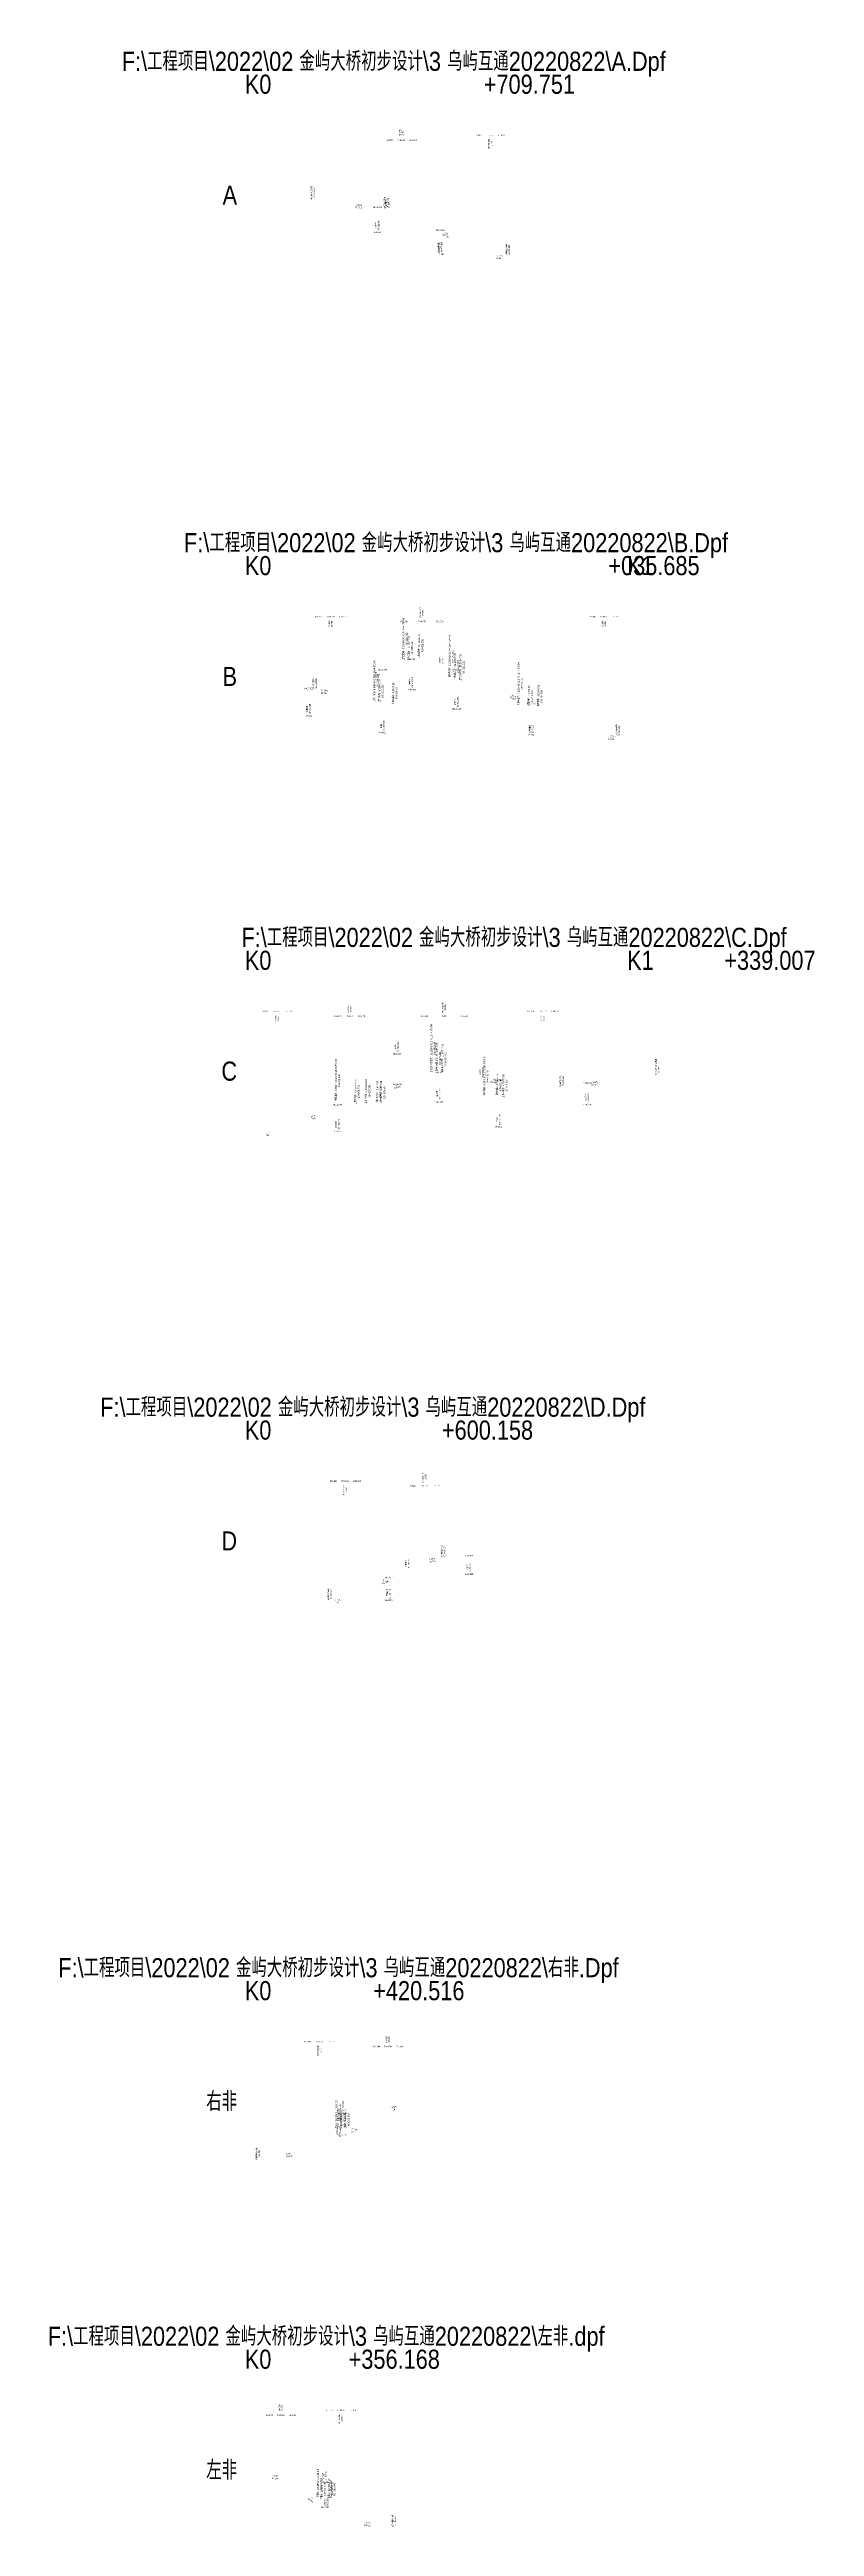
# Model space of a CAD drawing. Extents: x 0 to 558779, y 0 to 2762081.
# Drawn here: x 556778 to 558779, y 2748090 to 2754570 of the extents above; entities that cross this region are included whole.
import ezdxf
from ezdxf.enums import TextEntityAlignment as Align

# ---------------------------------------------------------------- set-up
doc = ezdxf.new("R2010")
doc.units = 0
doc.header["$LTSCALE"] = 20
doc.linetypes.add('HIDDEN', pattern=[0.375, 0.25, -0.125])
for name, color, linetype in [('BcSta', 7, 'Continuous'), ('CtrlPt', 7, 'Continuous'), ('ZdmBz-A', 3, 'Continuous'), ('ZdmBz-B', 3, 'Continuous'), ('ZdmBz-C', 3, 'Continuous'), ('ZdmBz-D', 3, 'Continuous'), ('ZdmBz-右非', 3, 'Continuous'), ('ZdmBz-左非', 3, 'Continuous'), ('ZdsjName', 7, 'Continuous')]:
    doc.layers.add(name, color=color, linetype=linetype)
doc.styles.get("Standard").update_dxf_attribs({"font": 'fsdb_e.shx', "width": 0.7, "bigfont": 'hzdx.shx'})

msp = doc.modelspace()

# ---------------------------------------------------------------- texts
at = {"layer": 'BcSta', "color": 8, "width": 0.85}
for s, p in [('K0', (557323.691, 2754439.124)), ('+709.751', (558033.442, 2754439.124)), ('K0', (557323.691, 2753179.69)), ('+035.685', (558359.376, 2753179.69)), ('K1', (558323.691, 2753179.69)), ('K0', (557323.691, 2752147.069)), ('K1', (558323.691, 2752147.069)), ('+339.007', (558662.698, 2752147.069)), ('K0', (557323.691, 2750918.005)), ('+600.158', (557923.849, 2750918.005)), ('K0', (557323.691, 2749451.42)), ('+420.516', (557744.207, 2749451.42)), ('K0', (557323.691, 2748487.122)), ('+356.168', (557679.859, 2748487.122))]:
    msp.add_text(s, height=50, dxfattribs=at).set_placement(p, align=Align.BOTTOM_CENTER)
at = {"layer": 'CtrlPt', "color": 3, "width": 0.75}
for s, p in [('上跨C匝道：15.648+5+2.0+0.18+4.5*0.04', (557707.883, 2753027.27)), ('上跨C匝道：16.764+7.36', (557748.987, 2753010.305)), ('上跨C匝道：16.105+7.36', (557721.833, 2753003.715)), ('上跨金屿大桥：10.849+5+2.0+0.18+4.5*0.04', (557828.537, 2752981.155)), ('上跨金屿大桥：11.173+7.36', (557842.699, 2752956.27)), ('上跨金屿大桥：10.871+7.36', (557856.913, 2752953.25)), ('上跨丰海路：4.648+5+2.3+0.18+4.5*0.04', (557631.856, 2752918.395)), ('上跨丰海路：4.809+7.66', (557644.973, 2752891.88)), ('上跨丰海路：4.35+7.66', (557681.281, 2752885.415)), ('上跨丰海路：4.262+4.5+2.0+0.18+4.5*0.04', (558009.161, 2752910.285)), ('上跨丰海路：4.33+6.86', (558036.043, 2752877.215)), ('上跨丰海路：4.186+6.86', (558060.526, 2752877.65)), ('上跨金屿大桥主线：11.289+5+2.0+0.18+4.5*0.04', (557780.885, 2751956.684)), ('上跨金屿大桥主线：11.608+7.36', (557795.14, 2751931.749)), ('上跨金屿大桥主线：11.307+7.36', (557809.446, 2751928.739)), ('上跨丰海路：3.753+4.5+2.0+0.18+4.5*0.03', (557531.34, 2751872.124)), ('上跨丰海路：3.877+6.815', (557582.462, 2751843.364)), ('上跨丰海路：4.026+6.815', (557610.282, 2751844.854)), ('上跨丰海路：4.484+5+2.3+0.18+4.5*0.04', (557919.395, 2751884.134)), ('上跨丰海路：4.968+7.66', (557953.131, 2751860.849)), ('上跨丰海路：4.764+7.66', (557969.228, 2751858.809)), ('上跨小区开口：3.6+7.36', (557639.375, 2751842.294)), ('上跨小区开口：3.6+7.36', (557649.198, 2751842.294)), ('下穿A：16.376-2.1-0.18-2.5', (557532.542, 2749168.005)), ('下穿A：16.475-4.78', (557536.173, 2749153.995)), ('下穿A：16.293-4.78', (557545.699, 2749152.175)), ('下穿A：16.485-4.78', (557556.307, 2749154.095)), ('下穿A：16.354-2.1-0.18-2.5', (557484.272, 2748203.487)), ('下穿A：16.181-4.78', (557493.805, 2748186.757)), ('下穿A：16.425-4.78', (557512.864, 2748189.197)), ('下穿A：16.34-4.78', (557518.384, 2748186.472))]:
    msp.add_text(s, height=5, rotation=90, dxfattribs=at).set_placement(p, align=Align.BOTTOM_CENTER)
for s, p in [('K0+385.192', (557709.883, 2753027.27)), ('K0+399.142', (557723.833, 2753003.715)), ('K0+426.296', (557750.987, 2753010.305)), ('K0+505.846', (557830.537, 2752981.155)), ('K0+520.008', (557844.699, 2752956.27)), ('K0+309.165', (557633.856, 2752918.395)), ('K0+322.282', (557646.973, 2752891.88)), ('K0+534.222', (557858.913, 2752953.25)), ('K0+686.47', (558011.161, 2752910.285)), ('K0+358.59', (557683.281, 2752885.415)), ('K0+713.352', (558038.043, 2752877.215)), ('K0+737.835', (558062.526, 2752877.65)), ('K0+458.194', (557782.885, 2751956.684)), ('K0+472.449', (557797.14, 2751931.749)), ('K0+486.755', (557811.446, 2751928.739)), ('K0+208.649', (557533.34, 2751872.124)), ('K0+596.704', (557921.395, 2751884.134)), ('K0+630.44', (557955.131, 2751860.849)), ('K0+646.537', (557971.228, 2751858.809)), ('K0+259.771', (557584.462, 2751843.364)), ('K0+287.591', (557612.282, 2751844.854)), ('K0+316.684', (557641.375, 2751842.294)), ('K0+326.507', (557651.198, 2751842.294)), ('K0+209.851', (557534.542, 2749168.005)), ('K0+213.482', (557538.173, 2749153.995)), ('K0+223.008', (557547.699, 2749152.175)), ('K0+233.616', (557558.307, 2749154.095)), ('K0+161.581', (557486.272, 2748203.487)), ('K0+171.114', (557495.805, 2748186.757)), ('K0+190.173', (557514.864, 2748189.197)), ('K0+195.693', (557520.384, 2748186.472))]:
    msp.add_text(s, height=5, rotation=90, dxfattribs=at).set_placement(p, align=Align.TOP_CENTER)
at = {"layer": 'ZdmBz-A', "color": 3, "linetype": 'HIDDEN', "width": 0.75001}
for s, p in [('R=1700', (557668.31, 2754332.724)), ('T=30.381', (557698.691, 2754332.724)), ('E=0.271', (557729.071, 2754332.724)), ('R=1300', (557900.155, 2754345.524)), ('T=31.07', (557931.225, 2754345.524)), ('E=0.371', (557962.295, 2754345.524))]:
    msp.add_text(s, height=4, dxfattribs=at).set_placement(p, align=Align.MIDDLE_CENTER)
for s, p in [('K0+375', (557697.891, 2754351.524)), ('K0+607.534', (557930.425, 2754322.524))]:
    msp.add_text(s, height=4, rotation=90, dxfattribs=at).set_placement(p, align=Align.BOTTOM_CENTER)
for s, p in [('15.427', (557699.491, 2754351.524)), ('3.800', (557932.025, 2754322.524))]:
    msp.add_text(s, height=4, rotation=90, dxfattribs=at).set_placement(p, align=Align.TOP_CENTER)
at = {"layer": 'ZdmBz-A', "color": 3, "width": 0.75001}
for s, rotation, p in [('与金屿大桥分流鼻端', 90, (557467.133, 2754195.298)), ('-1.426%', 351.8853969, (557586.983, 2754160.129)), ('与B匝道分流鼻端', 90, (557658.328, 2754168.035)), ('A匝道桥', 90, (557662.304, 2754167.468)), ('TB慢行桥', 90, (557635.2, 2754109.794)), ('-5%', 333.4349469, (557815.315, 2754085.976)), ('与丰海路慢行通道', 90, (557799.945, 2754052.124)), ('-0.22%', 358.7396986, (557954.423, 2754027.417)), ('与丰海路合流鼻端', 90, (557976.786, 2754045.107))]:
    msp.add_text(s, height=4, rotation=rotation, dxfattribs=at).set_placement(p, align=Align.BOTTOM_CENTER)
for s, rotation, p in [('K0+144.242', 90, (557468.733, 2754195.298)), ('223.641', 351.8853969, (557586.757, 2754158.545)), ('K0+335.437', 90, (557659.928, 2754168.035)), ('K0+339.414', 90, (557663.904, 2754167.468)), ('K0+312.309', 90, (557636.8, 2754109.794)), ('232.534', 333.4349469, (557814.6, 2754084.545)), ('K0+477.054', 90, (557801.545, 2754052.124)), ('46.361', 358.7396986, (557954.388, 2754025.817)), ('K0+653.895', 90, (557978.386, 2754045.107))]:
    msp.add_text(s, height=4, rotation=rotation, dxfattribs=at).set_placement(p, align=Align.TOP_CENTER)
for s, p in [('H=16.321', (557636, 2754157.333)), ('H=9.767', (557636, 2754091.794)), ('H=10.324', (557800.745, 2754097.367)), ('H=4.000', (557800.745, 2754034.124))]:
    msp.add_text(s, height=4, dxfattribs=at).set_placement(p, align=Align.MIDDLE_CENTER)
at = {"layer": 'ZdmBz-B', "color": 3, "linetype": 'HIDDEN', "width": 0.75001}
for s, p in [('K0+428.343', (557751.234, 2753096.29)), ('K0+190', (557512.891, 2753067.29)), ('K0+905', (558227.891, 2753067.29))]:
    msp.add_text(s, height=4, rotation=90, dxfattribs=at).set_placement(p, align=Align.BOTTOM_CENTER)
for s, p in [('25.292', (557752.834, 2753096.29)), ('15.758', (557514.491, 2753067.29)), ('3.842', (558229.491, 2753067.29))]:
    msp.add_text(s, height=4, rotation=90, dxfattribs=at).set_placement(p, align=Align.TOP_CENTER)
for s, p in [('R=1300', (557480.979, 2753086.09)), ('T=32.712', (557513.691, 2753086.09)), ('E=0.412', (557546.403, 2753086.09)), ('R=1100', (557705.284, 2753073.29)), ('T=46.75', (557752.034, 2753073.29)), ('E=0.993', (557798.784, 2753073.29)), ('R=1300', (558198.22, 2753086.09)), ('T=30.471', (558228.691, 2753086.09)), ('E=0.357', (558259.161, 2753086.09))]:
    msp.add_text(s, height=4, dxfattribs=at).set_placement(p, align=Align.MIDDLE_CENTER)
at = {"layer": 'ZdmBz-B', "color": 3, "width": 0.75001}
for s, p in [('H=24.017', (557724.234, 2752974.858)), ('H=21.211', (557650.019, 2752946.804)), ('H=21.174', (557843.547, 2752946.429)), ('H=16.360', (557456.179, 2752898.295)), ('H=16.050', (557724.234, 2752895.19)), ('H=11.033', (557843.547, 2752845.02)), ('H=12.383', (558038.891, 2752858.524)), ('H=9.151', (557456.179, 2752826.2)), ('H=4.819', (557650.019, 2752782.88)), ('H=4.255', (558038.891, 2752777.24))]:
    msp.add_text(s, height=4, dxfattribs=at).set_placement(p, align=Align.MIDDLE_CENTER)
for s, rotation, p in [('B匝道桥', 90, (557802.891, 2752972.365)), ('与A匝道分流鼻端', 90, (557472.087, 2752910.49)), ('4%', 21.8014095, (557632.565, 2752935.684)), ('C匝道桥', 90, (557723.434, 2752914.822)), ('TB慢行桥', 90, (557455.379, 2752844.2)), ('-1.033%', 354.1044533, (557496.151, 2752889.888)), ('金屿大桥', 90, (557842.747, 2752863.02)), ('-4.5%', 335.7722527, (557990.691, 2752876.092)), ('丰海路', 90, (557649.219, 2752800.88)), ('丰海路辅路', 90, (558038.091, 2752792.24)), ('0.188%', 1.0757849, (558246.996, 2752769.258)), ('与丰海路合流鼻端', 90, (558264.532, 2752787.803))]:
    msp.add_text(s, height=4, rotation=rotation, dxfattribs=at).set_placement(p, align=Align.BOTTOM_CENTER)
for s, rotation, p in [('K0+480', 90, (557804.491, 2752972.365)), ('K0+149.196', 90, (557473.687, 2752910.49)), ('238.343', 21.8014095, (557633.159, 2752934.198)), ('K0+400.543', 90, (557725.034, 2752914.822)), ('K0+132.488', 90, (557456.979, 2752844.2)), ('35.243', 354.1044533, (557495.987, 2752888.296)), ('K0+519.856', 90, (557844.347, 2752863.02)), ('476.657', 335.7722527, (557990.034, 2752874.633)), ('K0+326.328', 90, (557650.819, 2752800.88)), ('K0+715.2', 90, (558039.691, 2752792.24)), ('K0+941.641', 90, (558266.132, 2752787.803)), ('36.641', 1.0757849, (558247.026, 2752767.659))]:
    msp.add_text(s, height=4, rotation=rotation, dxfattribs=at).set_placement(p, align=Align.TOP_CENTER)
at = {"layer": 'ZdmBz-C', "color": 3, "linetype": 'HIDDEN', "width": 0.75001}
for s, p in [('K0+240', (557562.891, 2752059.469)), ('K0+486.805', (557809.695, 2752063.669)), ('K0+050', (557372.891, 2752034.669)), ('K0+745', (558067.891, 2752034.669))]:
    msp.add_text(s, height=4, rotation=90, dxfattribs=at).set_placement(p, align=Align.BOTTOM_CENTER)
for s, p in [('12.090', (557564.491, 2752059.469)), ('19.988', (557811.295, 2752063.669)), ('3.540', (557374.491, 2752034.669)), ('14.824', (558069.491, 2752034.669))]:
    msp.add_text(s, height=4, rotation=90, dxfattribs=at).set_placement(p, align=Align.TOP_CENTER)
for s, p in [('R=1400', (557342.891, 2752053.469)), ('T=30.8', (557373.691, 2752053.469)), ('E=0.339', (557404.491, 2752053.469)), ('R=4800', (557532.491, 2752040.669)), ('T=31.2', (557563.691, 2752040.669)), ('E=0.101', (557594.891, 2752040.669)), ('R=2000', (557758.495, 2752040.669)), ('T=52', (557810.495, 2752040.669)), ('E=0.676', (557862.495, 2752040.669)), ('R=1900', (558036.559, 2752053.469)), ('T=32.132', (558068.691, 2752053.469)), ('E=0.272', (558100.822, 2752053.469))]:
    msp.add_text(s, height=4, dxfattribs=at).set_placement(p, align=Align.MIDDLE_CENTER)
at = {"layer": 'ZdmBz-C', "color": 3, "width": 0.75001}
for s, p in [('H=24.017', (557687.456, 2751942.239)), ('H=19.172', (557796.013, 2751893.793)), ('H=17.140', (557952.897, 2751873.466)), ('H=16.430', (558184.918, 2751866.373)), ('H=10.679', (557532.34, 2751808.861)), ('H=16.050', (557687.456, 2751862.574)), ('H=11.468', (557796.013, 2751816.749)), ('H=10.745', (558184.918, 2751809.519)), ('H=3.753', (557532.34, 2751739.599)), ('H=4.952', (557952.897, 2751751.589))]:
    msp.add_text(s, height=4, dxfattribs=at).set_placement(p, align=Align.MIDDLE_CENTER)
for s, rotation, p in [('B匝道桥', 90, (557686.656, 2751960.239)), ('C匝道桥', 90, (557907.97, 2751894.792)), ('-2%', 348.6900675, (557939.75, 2751871.911)), ('与D匝道合流鼻端', 90, (558118.257, 2751871.269)), ('1.382%', 7.8699428, (558203.096, 2751864.693)), ('与金屿大桥主线合流鼻端', 90, (558368.048, 2751907.25)), ('3.2%', 17.7446725, (557686.849, 2751858.22)), ('金屿大桥', 90, (557795.213, 2751838.268)), ('TA慢行桥', 90, (558184.118, 2751827.519)), ('0.1%', 0.5729387, (557348.683, 2751733.019)), ('4.5%', 24.2277453, (557468.362, 2751775.948)), ('丰海路辅路', 90, (557531.54, 2751757.599)), ('丰海路', 90, (557952.097, 2751769.589))]:
    msp.add_text(s, height=4, rotation=rotation, dxfattribs=at).set_placement(p, align=Align.BOTTOM_CENTER)
for s, rotation, p in [('K0+363.765', 90, (557688.256, 2751960.239)), ('K0+585.08', 90, (557909.57, 2751894.792)), ('258.195', 348.6900675, (557939.436, 2751870.342)), ('K0+795.366', 90, (558119.857, 2751871.269)), ('K1+045.157', 90, (558369.648, 2751907.25)), ('246.805', 17.7446725, (557687.337, 2751856.696)), ('K0+472.322', 90, (557796.813, 2751838.268)), ('K0+861.227', 90, (558185.718, 2751827.519)), ('269.029', 7.8699428, (558203.315, 2751863.108)), ('190', 24.2277453, (557469.019, 2751774.489)), ('K0+208.649', 90, (557533.14, 2751757.599)), ('K0+629.206', 90, (557953.697, 2751769.589)), ('50', 0.5729387, (557348.699, 2751731.419))]:
    msp.add_text(s, height=4, rotation=rotation, dxfattribs=at).set_placement(p, align=Align.TOP_CENTER)
at = {"layer": 'ZdmBz-D', "color": 3, "linetype": 'HIDDEN', "width": 0.75001}
for s, p in [('K0+435.164', (557758.055, 2750834.605)), ('K0+227.979', (557550.87, 2750801.405))]:
    msp.add_text(s, height=4, rotation=90, dxfattribs=at).set_placement(p, align=Align.BOTTOM_CENTER)
for s, p in [('14.548', (557759.655, 2750834.605)), ('4.189', (557552.47, 2750801.405))]:
    msp.add_text(s, height=4, rotation=90, dxfattribs=at).set_placement(p, align=Align.TOP_CENTER)
for s, p in [('R=1300', (557520.536, 2750824.405)), ('T=31.134', (557551.67, 2750824.405)), ('E=0.373', (557582.804, 2750824.405)), ('R=1900', (557727.411, 2750811.605)), ('T=31.443', (557758.855, 2750811.605)), ('E=0.26', (557790.298, 2750811.605))]:
    msp.add_text(s, height=4, dxfattribs=at).set_placement(p, align=Align.MIDDLE_CENTER)
at = {"layer": 'ZdmBz-D', "color": 3, "width": 0.75001}
for s, rotation, p in [('与C匝道合流鼻端', 90, (557807.898, 2750640.901)), ('D匝道桥', 90, (557713.941, 2750608.931)), ('1.69%', 9.5933745, (557779.099, 2750617.721)), ('TA慢行桥', 90, (557874.411, 2750597.505)), ('与丰海路分流鼻端', 90, (557510.837, 2750528.054)), ('0.21%', 1.2041227, (557531.653, 2750510.275)), ('5%', 26.5650534, (557654.904, 2750562.407)), ('丰海路慢行道', 90, (557665.135, 2750531.005))]:
    msp.add_text(s, height=4, rotation=rotation, dxfattribs=at).set_placement(p, align=Align.BOTTOM_CENTER)
for s, rotation, p in [('K0+485.007', 90, (557809.498, 2750640.901)), ('K0+391.05', 90, (557715.541, 2750608.931)), ('40.756', 9.5933745, (557779.366, 2750616.143)), ('K0+551.52', 90, (557876.011, 2750597.505)), ('K0+187.946', 90, (557512.437, 2750528.054)), ('40', 1.2041227, (557531.687, 2750508.675)), ('207.185', 26.5650534, (557655.62, 2750560.976)), ('K0+342.244', 90, (557666.735, 2750531.005))]:
    msp.add_text(s, height=4, rotation=rotation, dxfattribs=at).set_placement(p, align=Align.TOP_CENTER)
for s, p in [('H=9.902', (557665.935, 2750572.028)), ('H=15.644', (557875.211, 2750629.447)), ('H=10.800', (557875.211, 2750581.005)), ('H=4.000', (557665.935, 2750513.005))]:
    msp.add_text(s, height=4, dxfattribs=at).set_placement(p, align=Align.MIDDLE_CENTER)
at = {"layer": 'ZdmBz-右非', "color": 3, "linetype": 'HIDDEN', "width": 0.75001}
for s, p in [('R=1400', (557452.407, 2749357.82)), ('T=31.5', (557483.907, 2749357.82)), ('E=0.354', (557515.407, 2749357.82)), ('R=1300', (557633.944, 2749345.02)), ('T=29.746', (557663.691, 2749345.02)), ('E=0.34', (557693.437, 2749345.02))]:
    msp.add_text(s, height=4, dxfattribs=at).set_placement(p, align=Align.MIDDLE_CENTER)
for s, p in [('K0+160.216', (557483.107, 2749334.82)), ('K0+340', (557662.891, 2749363.82))]:
    msp.add_text(s, height=4, rotation=90, dxfattribs=at).set_placement(p, align=Align.BOTTOM_CENTER)
for s, p in [('17.945', (557664.491, 2749363.82)), ('7.158', (557484.707, 2749334.82))]:
    msp.add_text(s, height=4, rotation=90, dxfattribs=at).set_placement(p, align=Align.TOP_CENTER)
at = {"layer": 'ZdmBz-右非', "color": 3, "width": 0.75001}
for s, p in [('H=16.430', (557543.629, 2749170.72)), ('H=10.742', (557543.629, 2749113.835))]:
    msp.add_text(s, height=4, dxfattribs=at).set_placement(p, align=Align.MIDDLE_CENTER)
for s, rotation, p in [('C匝道桥', 90, (557542.829, 2749188.72)), ('1.424%', 8.1024105, (557678.578, 2749183.8)), ('TA慢行桥', 90, (557534.043, 2749122.564)), ('6%', 30.9637753, (557573.387, 2749127.623)), ('顺接丰海路人行道', 90, (557322.891, 2749064.97)), ('1.5%', 8.5307656, (557403.68, 2749061.777))]:
    msp.add_text(s, height=4, rotation=rotation, dxfattribs=at).set_placement(p, align=Align.BOTTOM_CENTER)
for s, rotation, p in [('K0+219.938', 90, (557544.429, 2749188.72)), ('30', 8.1024105, (557678.803, 2749182.216)), ('K0+211.153', 90, (557535.643, 2749122.564)), ('179.784', 30.9637753, (557574.21, 2749126.251)), ('K0+000', 90, (557324.491, 2749064.97)), ('160.216', 8.5307656, (557403.917, 2749060.195))]:
    msp.add_text(s, height=4, rotation=rotation, dxfattribs=at).set_placement(p, align=Align.TOP_CENTER)
at = {"layer": 'ZdmBz-左非', "color": 3, "linetype": 'HIDDEN', "width": 0.75001}
for s, p in [('R=1100', (557353.65, 2748380.722)), ('T=30.041', (557383.691, 2748380.722)), ('E=0.41', (557413.731, 2748380.722)), ('R=1100', (557509.797, 2748393.522)), ('T=30.25', (557540.047, 2748393.522)), ('E=0.416', (557570.297, 2748393.522))]:
    msp.add_text(s, height=4, dxfattribs=at).set_placement(p, align=Align.MIDDLE_CENTER)
for s, p in [('K0+060', (557382.891, 2748399.522)), ('K0+216.356', (557539.247, 2748370.522))]:
    msp.add_text(s, height=4, rotation=90, dxfattribs=at).set_placement(p, align=Align.BOTTOM_CENTER)
for s, p in [('17.815', (557384.491, 2748399.522)), ('6.870', (557540.847, 2748370.522))]:
    msp.add_text(s, height=4, rotation=90, dxfattribs=at).set_placement(p, align=Align.TOP_CENTER)
at = {"layer": 'ZdmBz-左非', "color": 3, "width": 0.75001}
for s, rotation, p in [('-1.538%', 351.256227, (557368.468, 2748218.424)), ('A匝道桥', 90, (557497.861, 2748221.832)), ('-7%', 325.00797, (557462.327, 2748161.204)), ('TB慢行桥', 90, (557501.774, 2748151.055)), ('顺接丰海路人行道', 90, (557679.059, 2748103.852)), ('-1.5%', 351.4692404, (557610.071, 2748096.129))]:
    msp.add_text(s, height=4, rotation=rotation, dxfattribs=at).set_placement(p, align=Align.BOTTOM_CENTER)
for s, rotation, p in [('30.688', 351.256227, (557368.225, 2748216.842)), ('K0+174.97', 90, (557499.461, 2748221.832)), ('156.356', 325.00797, (557461.41, 2748159.893)), ('K0+178.884', 90, (557503.374, 2748151.055)), ('K0+356.168', 90, (557680.659, 2748103.852)), ('139.812', 351.4692404, (557609.834, 2748094.547))]:
    msp.add_text(s, height=4, rotation=rotation, dxfattribs=at).set_placement(p, align=Align.TOP_CENTER)
for s, p in [('H=16.321', (557498.661, 2748205.332)), ('H=9.767', (557498.661, 2748139.794))]:
    msp.add_text(s, height=4, dxfattribs=at).set_placement(p, align=Align.MIDDLE_CENTER)
at = {"layer": 'ZdsjName', "color": 3, "width": 0.85}
for s, p in [('F:\\工程项目\\2022\\02 金屿大桥初步设计\\3 乌屿互通20220822\\A.Dpf', (557678.566, 2754499.124)), ('F:\\工程项目\\2022\\02 金屿大桥初步设计\\3 乌屿互通20220822\\B.Dpf', (557841.533, 2753239.69)), ('F:\\工程项目\\2022\\02 金屿大桥初步设计\\3 乌屿互通20220822\\C.Dpf', (557993.194, 2752207.069)), ('F:\\工程项目\\2022\\02 金屿大桥初步设计\\3 乌屿互通20220822\\D.Dpf', (557623.77, 2750978.005)), ('F:\\工程项目\\2022\\02 金屿大桥初步设计\\3 乌屿互通20220822\\右非.Dpf', (557533.949, 2749511.42)), ('F:\\工程项目\\2022\\02 金屿大桥初步设计\\3 乌屿互通20220822\\左非.dpf', (557501.775, 2748547.122))]:
    msp.add_text(s, height=50, dxfattribs=at).set_placement(p, align=Align.BOTTOM_CENTER)
for s, p in [('A', (557268.691, 2754189.124)), ('B', (557268.691, 2752929.69)), ('C', (557268.691, 2751897.069)), ('D', (557268.691, 2750668.005)), ('右非', (557268.691, 2749201.42)), ('左非', (557268.691, 2748237.122))]:
    msp.add_text(s, height=50, dxfattribs=at).set_placement(p, align=Align.MIDDLE_RIGHT)

doc.saveas('drawing.dxf')
